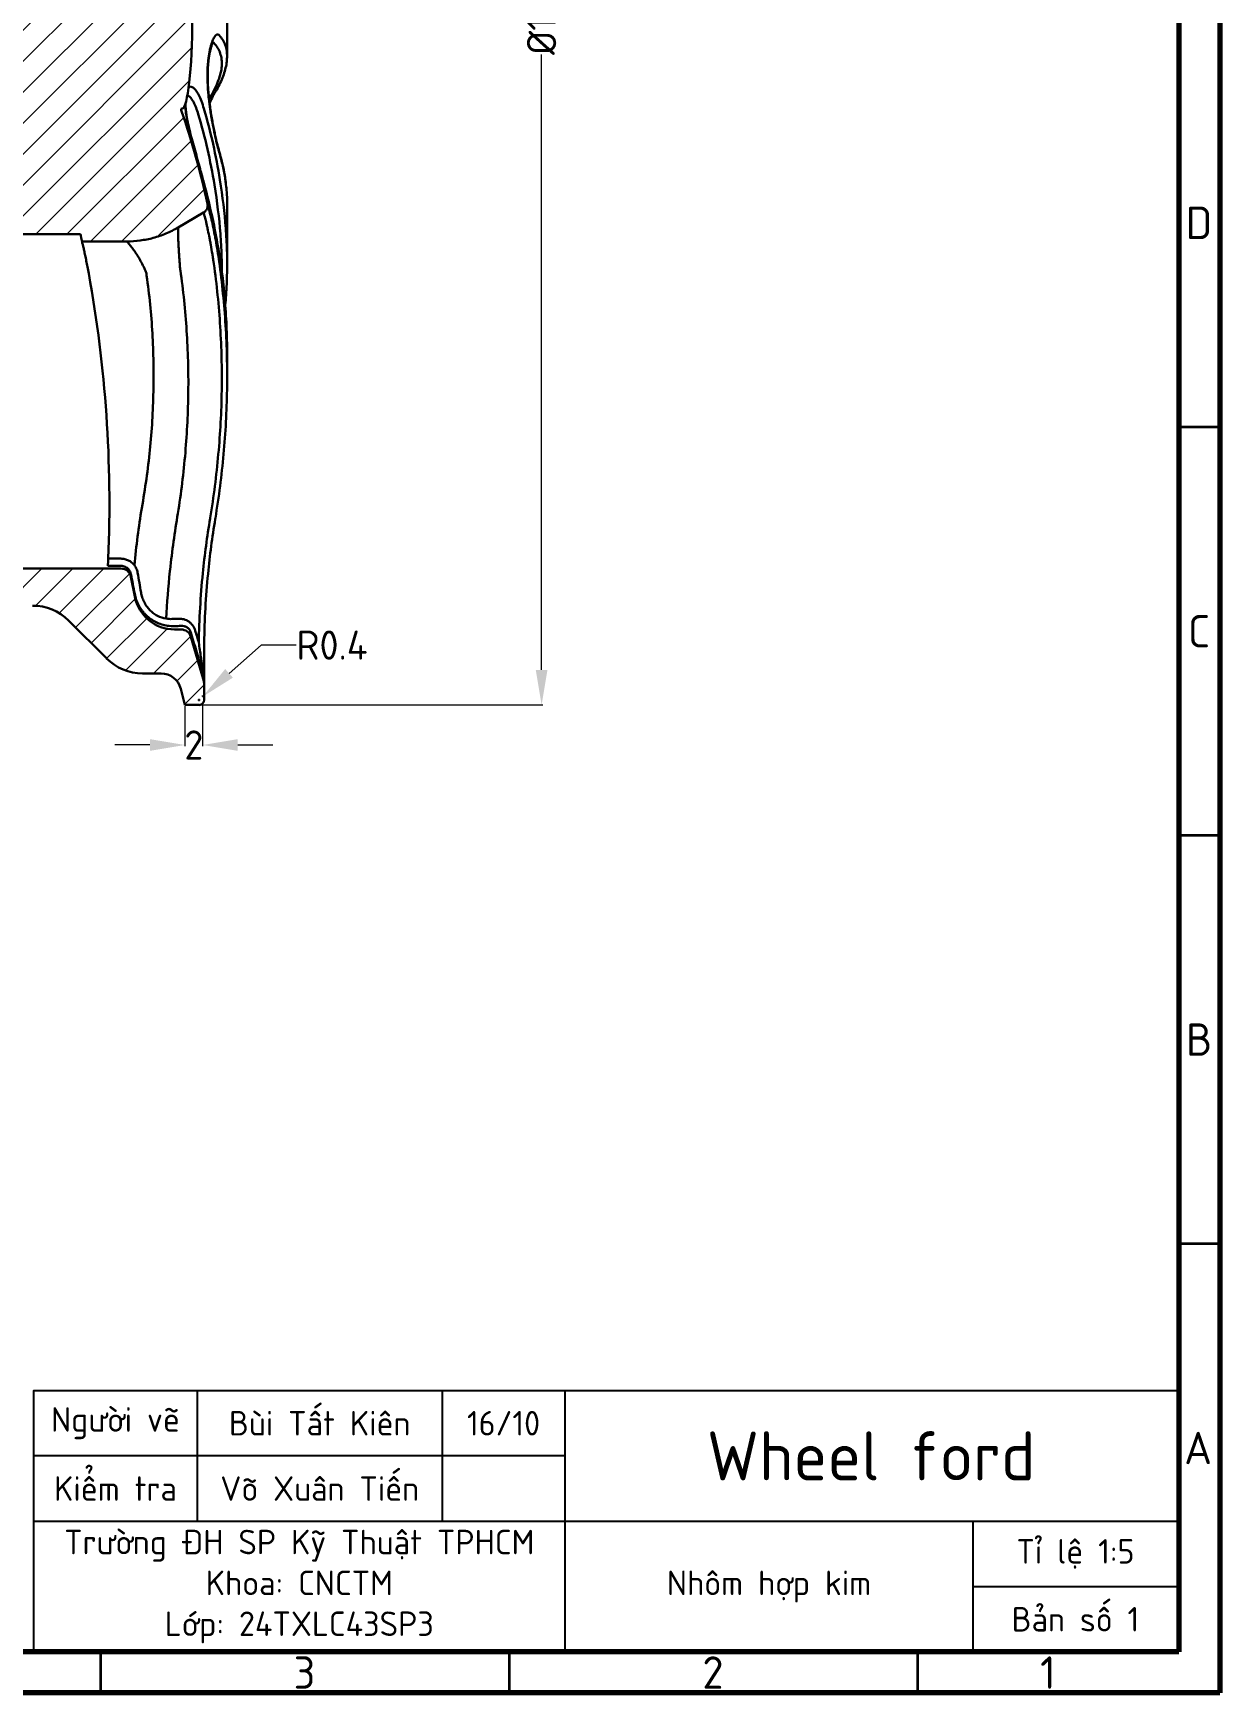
# Model space of a CAD drawing. Header units: inches. Extents: x 975 to 1816, y 133 to 420.
# Drawn here: x 1275.2 to 1376.9, y 132.9 to 275.2 of the extents above; entities that cross this region are included whole.
import ezdxf

# ---------------------------------------------------------------- set-up
doc = ezdxf.new("R2010")
doc.units = ezdxf.units.IN
doc.header["$MEASUREMENT"] = 0
doc.linetypes.add('CENTER', pattern=[2, 1.25, -0.25, 0.25, -0.25])
doc.layers.get('0').update_dxf_attribs({"lineweight": 30})
doc.layers.add('Center', color=1, linetype='CENTER', lineweight=18)
doc.layers.add('Light continous', color=4, linetype='Continuous', lineweight=18)
doc.layers.add('FORMAT', color=7, linetype='Continuous')
doc.styles.add('TCVN', font='tcvn+7284-2003r.ttf', dxfattribs={"height": 2.5})
doc.dimstyles.new('TCVN', dxfattribs={"dimtxt": 2.5, "dimasz": 3, "dimexe": 0.1, "dimexo": 0.0625, "dimgap": 0.09, "dimtad": 0, "dimtoh": 1, "dimdec": 0, "dimzin": 0, "dimdsep": 46, "dimtxsty": 'TCVN', "dimcen": 0.09, "dimclrd": 2, "dimclre": 2, "dimclrt": 1, "dimadec": 0, "dimazin": 0, "dimtfac": 1, "dimtdec": 0, "dimtofl": 0, "dimtmove": 0, "dimatfit": 3, "dimfxl": 1, "dimtolj": 1, "dimtzin": 0, "dimlwd": 18, "dimlwe": 18, "dimarcsym": 0})
pattern_1 = [(45, (475.5021, -64.7313), (-1.3258252, 1.3258252), [])]

# ---------------------------------------------------------------- blocks, each defined once
blk = doc.blocks.new('*D19')
at = {"layer": 'Center', "color": 2, "linetype": 'Continuous', "lineweight": 18, "transparency": 16777216}
for p, q in [((1288.3, 335.26), (1318.9, 335.26)), ((1318.8, 332.26), (1318.8, 279.52)), ((1318.8, 220.59), (1318.8, 273.34)), ((1288.3, 217.59), (1318.9, 217.59))]:
    blk.add_line(p, q, dxfattribs=at)
at = {"layer": 'Center', "color": 2, "transparency": 16777216}
for points in [[(1318.3, 332.26), (1319.3, 332.26), (1318.8, 335.26)], [(1318.3, 220.59), (1319.3, 220.59), (1318.8, 217.59)]]:
    blk.add_solid(points, dxfattribs=at)
at = {"layer": 'Defpoints', "color": 0, "transparency": 16777216}
for p in [(1288.24, 335.26), (1288.24, 217.59), (1318.8, 217.59)]:
    blk.add_point(p, dxfattribs=at)
at = {"layer": 'Center', "color": 1, "transparency": 16777216, "insert": (1318.8, 276.43), "char_height": 2.5, "attachment_point": 5, "rotation": 90, "style": 'TCVN'}
blk.add_mtext('\\A1;{\\fTCVN 7284|b0|i0|c163|p34;%%C118}', dxfattribs=at)
blk = doc.blocks.new('*D29')
at = {"layer": 'Center', "color": 2, "linetype": 'Continuous', "lineweight": 18, "transparency": 16777216}
for p, q in [((1289.76, 217.65), (1289.76, 214.06)), ((1288.24, 217.53), (1288.24, 214.06)), ((1285.24, 214.16), (1282.24, 214.16)), ((1292.76, 214.16), (1295.76, 214.16))]:
    blk.add_line(p, q, dxfattribs=at)
at = {"layer": 'Center', "color": 2, "transparency": 16777216}
for points in [[(1285.24, 214.66), (1285.24, 213.66), (1288.24, 214.16)], [(1292.76, 214.66), (1292.76, 213.66), (1289.76, 214.16)]]:
    blk.add_solid(points, dxfattribs=at)
at = {"layer": 'Defpoints', "color": 0, "transparency": 16777216}
for p in [(1289.76, 217.71), (1288.24, 217.59), (1289.76, 214.16)]:
    blk.add_point(p, dxfattribs=at)
at = {"layer": 'Center', "color": 1, "transparency": 16777216, "insert": (1289, 214.16), "char_height": 2.5, "attachment_point": 5, "style": 'TCVN'}
blk.add_mtext('\\A1;2', dxfattribs=at)
blk = doc.blocks.new('*D30')
at = {"layer": 'Center', "color": 2, "linetype": 'Continuous', "lineweight": 18, "transparency": 16777216}
for p, q in [((1294.76, 222.72), (1292.02, 220.3)), ((1297.76, 222.72), (1294.76, 222.72))]:
    blk.add_line(p, q, dxfattribs=at)
at = {"layer": 'Center', "color": 2, "lineweight": 18, "transparency": 16777216}
for p, q in [((1289.36, 218.02), (1289.54, 218.02)), ((1289.45, 217.93), (1289.45, 218.11))]:
    blk.add_line(p, q, dxfattribs=at)
at = {"layer": 'Center', "color": 2, "linetype": 'Continuous', "lineweight": 18, "transparency": 16777216}
blk.add_arc((1289.45, 218.02), 0.435, 8.2322, 54.7133, dxfattribs=at)
at = {"layer": 'Center', "color": 2, "transparency": 16777216}
blk.add_solid([(1291.69, 220.67), (1292.35, 219.93), (1289.77, 218.31)], dxfattribs=at)
at = {"layer": 'Defpoints', "color": 0, "transparency": 16777216}
for p in [(1289.45, 218.02), (1289.77, 218.31)]:
    blk.add_point(p, dxfattribs=at)
at = {"layer": 'Center', "color": 1, "transparency": 16777216, "insert": (1300.85, 222.72), "char_height": 2.5, "attachment_point": 5, "style": 'TCVN'}
blk.add_mtext('\\A1;R0.4', dxfattribs=at)

msp = doc.modelspace()

# ---------------------------------------------------------------- hatches: boundary and pattern name
at = {"layer": 'Light continous'}
h = msp.add_hatch(dxfattribs=at)
h.set_pattern_fill('ANSI31', color=3, scale=15)
h.set_pattern_definition(pattern_1)
edge = h.paths.add_edge_path()
edge.add_ellipse((1288, 276.43), major_axis=(0, -7.72), ratio=0.112695, start_angle=87.5807, end_angle=88.5984)
edge.add_ellipse((1288, 276.43), major_axis=(0, -7.72), ratio=0.112695, start_angle=88.5984, end_angle=90)
edge.add_ellipse((1288, 276.43), major_axis=(0, 7.72), ratio=0.112695, start_angle=270, end_angle=288.3732)
edge.add_ellipse((1288, 276.43), major_axis=(0, 7.72), ratio=0.112695, start_angle=288.3732, end_angle=301.4447)
edge.add_ellipse((1288, 276.43), major_axis=(0, 7.72), ratio=0.112695, start_angle=301.4447, end_angle=317.2046)
edge.add_ellipse((1288, 276.43), major_axis=(0, 7.72), ratio=0.112695, start_angle=317.2046, end_angle=317.9043)
edge.add_ellipse((1288, 276.43), major_axis=(0, 7.72), ratio=0.112695, start_angle=317.9043, end_angle=360)
edge.add_line((1288, 284.15), (1287.92, 284.18))
edge.add_arc((1288.61, 284.14), 0.696, 161.1173, 176.9288, ccw=False)
edge.add_arc((1219.29, 307.85), 72.57, 341.1173, 341.8621)
edge.add_spline(control_points=[(1288.25, 285.26), (1288.27, 285.33), (1288.29, 285.4), (1288.29, 285.55), (1288.27, 285.63), (1288.24, 285.73), (1288.22, 285.77), (1288.19, 285.83), (1288.17, 285.86), (1288.13, 285.92), (1288.1, 285.95), (1288.05, 286), (1288.02, 286.03), (1287.99, 286.05)], knot_values=[0, 0, 0, 0, 0.25, 0.25, 0.5, 0.5, 0.625, 0.625, 0.75, 0.75, 0.875, 0.875, 1, 1, 1, 1], degree=3, periodic=0)
edge.add_line((1287.99, 286.05), (1286.02, 287.42))
edge.add_line((1286.02, 287.42), (1284.62, 288.4))
edge.add_line((1284.62, 288.4), (1273.61, 288.4))
edge.add_line((1273.61, 288.4), (1273.61, 257.93))
edge.add_line((1273.61, 257.93), (1279.29, 257.93))
edge.add_spline(control_points=[(1279.29, 257.93), (1279.29, 257.93), (1279.4, 257.41), (1279.42, 257.32)], knot_values=[0.942535, 0.942535, 0.942535, 0.942535, 1, 1, 1, 1], degree=3, periodic=0)
edge.add_line((1279.42, 257.32), (1283.26, 257.32))
edge.add_spline(control_points=[(1283.26, 257.32), (1283.65, 257.32), (1284.03, 257.35), (1284.78, 257.45), (1285.16, 257.52), (1285.71, 257.67), (1285.9, 257.73), (1286.26, 257.85), (1286.44, 257.92), (1286.97, 258.14), (1287.32, 258.32), (1287.65, 258.51)], knot_values=[0, 0, 0, 0, 0.25, 0.25, 0.5, 0.5, 0.625, 0.625, 0.75, 0.75, 1, 1, 1, 1], degree=3, periodic=0)
edge.add_line((1287.65, 258.51), (1289.84, 259.79))
edge.add_spline(control_points=[(1289.84, 259.79), (1289.91, 259.83), (1289.96, 259.88), (1290.04, 259.96), (1290.06, 259.99), (1290.1, 260.05), (1290.12, 260.08), (1290.15, 260.15), (1290.16, 260.18), (1290.18, 260.25), (1290.18, 260.29), (1290.19, 260.36), (1290.19, 260.4), (1290.19, 260.47), (1290.18, 260.51), (1290.17, 260.54)], knot_values=[0, 0, 0, 0, 0.25, 0.25, 0.375, 0.375, 0.5, 0.5, 0.625, 0.625, 0.75, 0.75, 0.875, 0.875, 1, 1, 1, 1], degree=3, periodic=0)
edge.add_arc((1219.29, 245), 72.57, 12.3666, 18.8827)
edge.add_arc((1288.61, 268.71), 0.696, 183.0712, 198.8827, ccw=False)
edge.add_line((1287.92, 268.67), (1288, 268.71))
edge.add_ellipse((1288, 276.43), major_axis=(0, -7.72), ratio=0.112695, start_angle=0, end_angle=17.2419)
edge.add_ellipse((1288, 276.43), major_axis=(0, -7.72), ratio=0.112695, start_angle=17.2419, end_angle=19.2477)
edge.add_ellipse((1288, 276.43), major_axis=(0, -7.72), ratio=0.112695, start_angle=19.2477, end_angle=31.3469)
edge.add_ellipse((1288, 276.43), major_axis=(0, -7.72), ratio=0.112695, start_angle=31.3469, end_angle=40.1488)
edge.add_ellipse((1288, 276.43), major_axis=(0, -7.72), ratio=0.112695, start_angle=40.1488, end_angle=85.9161)
edge.add_ellipse((1288, 276.43), major_axis=(0, -7.72), ratio=0.112695, start_angle=85.9161, end_angle=87.5807)
h.paths.add_polyline_path([(1279.29, 294.93), (1273.61, 294.93), (1273.61, 293.73), (1279.03, 293.73, 0.002751)])
h = msp.add_hatch(dxfattribs=at)
h.set_pattern_fill('ANSI31', color=3, scale=15)
h.set_pattern_definition(pattern_1)
h.paths.add_polyline_path([(1234.08, 220.58), (1234.08, 217.59), (1235.32, 217.59), (1235.99, 219.21, -0.303643), (1237.6, 220.29), (1245.06, 220.29, 0.198912), (1248.14, 221.56), (1251.41, 224.83, -0.198912), (1254.48, 226.1), (1275.19, 226.1, -0.198912), (1278.27, 224.83), (1281.54, 221.56, 0.198912), (1284.61, 220.29), (1286.2, 220.29, -0.342027), (1287.88, 218.98), (1288.24, 217.59), (1289.45, 217.59, 0.414214), (1289.88, 218.02), (1289.88, 219.34, 0.071804), (1289.81, 219.83), (1288.75, 223.44, 0.332519), (1287.91, 224.06), (1287.36, 224.06, -0.3601), (1283.94, 226.89), (1283.62, 228.58, 0.3601), (1282.76, 229.28), (1242.78, 229.28, 0.414214)])

# ---------------------------------------------------------------- linework, layer by layer
at = {"color": 7, "linetype": 'Continuous', "lineweight": 70}
for p, q in [((1376.91, 419.93), (1376.91, 132.93)), ((1373.41, 416.43), (1373.41, 136.43)), ((1373.41, 136.43), (978.61, 136.43)), ((1376.91, 132.93), (975.11, 132.93))]:
    msp.add_line(p, q, dxfattribs=at)
for p, q in [((1291.86, 273.23), (1291.86, 279.63)), ((1288, 268.71), (1287.92, 268.67)), ((1288.43, 267.78), (1288.41, 267.84)), ((1291.15, 265.1), (1291.18, 264.97)), ((1291.86, 255.46), (1291.86, 260.64)), ((1287.65, 258.51), (1289.84, 259.79)), ((1273.61, 257.93), (1279.29, 257.93)), ((1283.26, 257.32), (1279.42, 257.32)), ((1291.86, 245.71), (1291.86, 247.69)), ((1242.78, 229.28), (1282.76, 229.28)), ((1282.76, 229.52), (1281.65, 229.52)), ((1281.67, 230.13), (1282.76, 230.13)), ((1283.62, 228.58), (1283.94, 226.89)), ((1281.54, 221.56), (1278.27, 224.83)), ((1287.36, 224.06), (1287.91, 224.06)), ((1288.75, 223.44), (1289.81, 219.83)), ((1289.88, 222.25), (1289.88, 219.34)), ((1286.2, 220.29), (1284.61, 220.29)), ((1289.81, 219.83), (1289.81, 220.21)), ((1289.88, 220.05), (1289.88, 219.73)), ((1289.88, 219.34), (1289.88, 218.02)), ((1288.24, 217.59), (1287.88, 218.98)), ((1289.45, 217.59), (1288.24, 217.59))]:
    msp.add_line(p, q)
at = {"color": 7, "linetype": 'Continuous', "lineweight": 35}
for p, q in [((1373.41, 241.43), (1376.91, 241.43)), ((1373.41, 206.43), (1376.91, 206.43)), ((1373.41, 171.43), (1376.91, 171.43)), ((1281.01, 136.43), (1281.01, 132.93)), ((1316.01, 136.43), (1316.01, 132.93)), ((1351.01, 136.43), (1351.01, 132.93))]:
    msp.add_line(p, q, dxfattribs=at)
at = {"flags": 128}
for points in [[(1290.31, 269.51), (1290.4, 269.68), (1290.4, 269.68), (1290.4, 269.68)], [(1288.43, 267.79), (1288.43, 267.79), (1288.41, 267.86)]]:
    msp.add_lwpolyline(points, dxfattribs=at)
for centre, radius, start, end in [((1288.61, 268.71), 0.696, 183.0712, 198.8827), ((1219.29, 245), 72.57, 12.3666, 18.8827), ((1282.76, 228.41), 0.87, 10.7843, 90), ((1287.36, 227.54), 3.48, 190.7843, 270), ((1275.19, 221.75), 4.35, 45, 90), ((1287.91, 223.19), 0.87, 16.4282, 90), ((1284.61, 224.64), 4.35, 225, 270), ((1286.2, 218.55), 1.74, 14.4717, 90), ((1289.85, 220.2), 0.0399, 116.7516, 160.9039), ((1288.14, 219.34), 1.74, 0, 16.4282), ((1289.56, 220.06), 0.318, 0.6824, 32.8872), ((1289.45, 218.02), 0.435, 270, 0)]:
    msp.add_arc(centre, radius, start, end)
msp.add_ellipse((1288, 276.43), major_axis=(0, -7.72), ratio=0.112695, start_param=0, end_param=1.570796)
for points, knots in [([(1291.18, 264.97), (1291.16, 265.04), (1291.13, 265.13), (1291.08, 265.3), (1291.06, 265.39), (1290.98, 265.68), (1290.93, 265.89), (1290.85, 266.24), (1290.83, 266.36), (1290.77, 266.61), (1290.75, 266.74), (1290.67, 267.13), (1290.61, 267.41), (1290.53, 267.85), (1290.51, 268), (1290.46, 268.3), (1290.43, 268.46), (1290.36, 268.93), (1290.32, 269.25), (1290.28, 269.66), (1290.27, 269.74), (1290.25, 269.91), (1290.25, 269.99), (1290.22, 270.24), (1290.21, 270.4), (1290.19, 270.73), (1290.19, 270.89), (1290.18, 271.22), (1290.17, 271.38), (1290.17, 271.85), (1290.18, 272.15), (1290.21, 272.57), (1290.23, 272.71), (1290.26, 272.98), (1290.27, 273.11), (1290.33, 273.47), (1290.37, 273.68), (1290.44, 273.98), (1290.46, 274.07), (1290.5, 274.2), (1290.51, 274.24), (1290.54, 274.32), (1290.55, 274.36), (1290.62, 274.54), (1290.67, 274.66), (1290.75, 274.81), (1290.78, 274.86), (1290.83, 274.93), (1290.86, 274.96), (1290.94, 275.04), (1290.99, 275.06), (1291.09, 275.06), (1291.13, 275.04), (1291.18, 274.99)], [0, 0, 0, 0, 0.03125, 0.03125, 0.0625, 0.0625, 0.125, 0.125, 0.15625, 0.15625, 0.1875, 0.1875, 0.25, 0.25, 0.28125, 0.28125, 0.3125, 0.3125, 0.375, 0.375, 0.390625, 0.390625, 0.40625, 0.40625, 0.4375, 0.4375, 0.46875, 0.46875, 0.5, 0.5, 0.5625, 0.5625, 0.59375, 0.59375, 0.625, 0.625, 0.6875, 0.6875, 0.71875, 0.71875, 0.734375, 0.734375, 0.75, 0.75, 0.8125, 0.8125, 0.84375, 0.84375, 0.875, 0.875, 0.9375, 0.9375, 1, 1, 1, 1]), ([(1291.18, 274.99), (1291.29, 274.86), (1291.5, 274.6), (1291.71, 274.15), (1291.82, 273.79), (1291.83, 273.56), (1291.83, 273.5)], [0, 0, 0, 0, 0.301494, 0.602989, 0.90627, 1, 1, 1, 1]), ([(1291.16, 265.11), (1291.14, 265.16), (1291.1, 265.32), (1291.02, 265.6), (1290.93, 265.96), (1290.84, 266.38), (1290.74, 266.84), (1290.64, 267.35), (1290.54, 267.88), (1290.45, 268.43), (1290.37, 268.99), (1290.3, 269.55), (1290.25, 270.1), (1290.21, 270.64), (1290.19, 271.16), (1290.19, 271.64), (1290.2, 272.1), (1290.23, 272.52), (1290.27, 272.92), (1290.33, 273.29), (1290.39, 273.63), (1290.47, 273.92), (1290.54, 274.17), (1290.6, 274.31), (1290.63, 274.37), (1290.63, 274.38)], [0, 0, 0, 0, 0.0278892, 0.0746421, 0.1183345, 0.16442, 0.21196, 0.2590759, 0.305565, 0.3513137, 0.3960911, 0.4387366, 0.4806491, 0.5214932, 0.5610912, 0.599435, 0.6367955, 0.6744218, 0.712989, 0.7527323, 0.79373, 0.8358489, 0.8786787, 0.9212376, 0.93257, 0.93257, 0.93257, 0.93257]), ([(1290.41, 269.7), (1290.56, 269.94), (1290.69, 270.19), (1290.92, 270.66), (1291.02, 270.88), (1291.27, 271.55), (1291.37, 271.96), (1291.4, 272.45), (1291.4, 272.55), (1291.4, 272.73), (1291.39, 272.83), (1291.36, 273.1), (1291.32, 273.27), (1291.15, 273.77), (1290.97, 274.07), (1290.72, 274.34)], [0, 0, 0, 0, 0.125, 0.125, 0.25, 0.25, 0.5, 0.5, 0.5625, 0.5625, 0.625, 0.625, 0.75, 0.75, 1, 1, 1, 1]), ([(1290.72, 274.34), (1290.72, 274.34), (1290.69, 274.37), (1290.66, 274.37), (1290.63, 274.38)], [0, 0, 0, 0, 0.000088, 1, 1, 1, 1]), ([(1291.83, 273.5), (1291.85, 273.39), (1291.87, 273.19), (1291.84, 272.96), (1291.83, 272.8)], [0, 0, 0, 0, 0.5809856, 1, 1, 1, 1]), ([(1290.75, 269.97), (1290.79, 270.04), (1290.97, 270.31), (1291.21, 270.77), (1291.47, 271.35), (1291.66, 271.92), (1291.79, 272.4), (1291.82, 272.69), (1291.83, 272.8)], [0, 0, 0, 0, 0.069418, 0.272306, 0.474893, 0.676398, 0.875552, 1, 1, 1, 1]), ([(1288.56, 270.52), (1288.57, 270.53), (1288.63, 270.59), (1288.78, 270.59), (1288.98, 270.49), (1289.2, 270.25), (1289.44, 269.87), (1289.66, 269.36), (1289.8, 268.92), (1289.87, 268.7)], [0, 0, 0, 0, 0.038413, 0.181194, 0.324148, 0.489067, 0.654009, 0.827052, 1, 1, 1, 1]), ([(1288.41, 267.86), (1288.37, 268.08), (1288.3, 268.5), (1288.27, 268.87), (1288.26, 269.05)], [0, 0, 0, 0, 0.4999553, 0.972999, 0.972999, 0.972999, 0.972999]), ([(1288.43, 267.79), (1288.42, 267.85), (1288.38, 268.07), (1288.33, 268.41), (1288.3, 268.8), (1288.28, 269.04), (1288.29, 269.13), (1288.29, 269.14)], [0, 0, 0, 0, 0.1047415, 0.4223351, 0.7006351, 0.9609066, 0.9703333, 0.9703333, 0.9703333, 0.9703333]), ([(1289.38, 268.23), (1289.38, 268.23), (1289.32, 268.43), (1289.2, 268.8), (1289, 269.25), (1288.79, 269.57), (1288.61, 269.77), (1288.5, 269.82), (1288.45, 269.83)], [0, 0, 0, 0, 0.000014, 0.214287, 0.435441, 0.641296, 0.852503, 1, 1, 1, 1]), ([(1290.35, 269.12), (1290.36, 269.15), (1290.44, 269.37), (1290.57, 269.65), (1290.72, 269.9), (1290.75, 269.97)], [0, 0, 0, 0, 0.092713, 0.746571, 1, 1, 1, 1]), ([(1288.57, 267.14), (1288.56, 267.19), (1288.49, 267.44), (1288.45, 267.66), (1288.41, 267.84)], [0, 0, 0, 0, 0.195221, 1, 1, 1, 1]), ([(1288.43, 267.77), (1288.43, 267.77), (1288.43, 267.78), (1288.43, 267.79), (1288.43, 267.79)], [0, 0, 0, 0, 0.636245, 1, 1, 1, 1]), ([(1288.58, 267.11), (1288.56, 267.2), (1288.51, 267.41), (1288.46, 267.62), (1288.44, 267.75), (1288.43, 267.77)], [0, 0, 0, 0, 0.384132, 0.858651, 1, 1, 1, 1]), ([(1290.77, 262.17), (1290.6, 263.19), (1290.4, 264.22), (1289.94, 266.24), (1289.67, 267.24), (1289.38, 268.23)], [0, 0, 0, 0, 0.5, 0.5, 1, 1, 1, 1]), ([(1289.87, 268.7), (1290.16, 267.7), (1290.42, 266.7), (1290.88, 264.66), (1291.07, 263.64), (1291.24, 262.6)], [0, 0, 0, 0, 0.5, 0.5, 1, 1, 1, 1]), ([(1289.87, 262.33), (1289.81, 262.52), (1289.71, 262.91), (1289.53, 263.58), (1289.33, 264.32), (1289.11, 265.12), (1288.89, 265.91), (1288.7, 266.59), (1288.61, 266.98), (1288.57, 267.14)], [0, 0, 0, 0, 0.133053, 0.266141, 0.426162, 0.586194, 0.74288, 0.899418, 1, 1, 1, 1]), ([(1291.75, 262.26), (1291.74, 262.36), (1291.7, 262.75), (1291.57, 263.47), (1291.38, 264.33), (1291.22, 264.88), (1291.15, 265.12)], [0, 0, 0, 0, 0.10264, 0.429586, 0.758157, 1, 1, 1, 1]), ([(1291.75, 262.2), (1291.74, 262.35), (1291.68, 262.87), (1291.5, 263.79), (1291.29, 264.58), (1291.18, 264.97)], [0, 0, 0, 0, 0.170521, 0.58526, 1, 1, 1, 1]), ([(1291.25, 255.84), (1291.08, 256.92), (1290.88, 258), (1290.42, 260.16), (1290.16, 261.24), (1289.87, 262.33)], [0, 0, 0, 0, 0.5, 0.5, 1, 1, 1, 1]), ([(1291.85, 260.65), (1291.85, 260.95), (1291.85, 261.45), (1291.78, 261.98), (1291.75, 262.2)], [0, 0, 0, 0, 0.5911017, 1, 1, 1, 1]), ([(1289.84, 259.79), (1289.91, 259.83), (1289.96, 259.88), (1290.04, 259.96), (1290.06, 259.99), (1290.1, 260.05), (1290.12, 260.08), (1290.15, 260.15), (1290.16, 260.18), (1290.18, 260.25), (1290.18, 260.29), (1290.19, 260.36), (1290.19, 260.4), (1290.19, 260.47), (1290.18, 260.51), (1290.17, 260.54)], [0, 0, 0, 0, 0.25, 0.25, 0.375, 0.375, 0.5, 0.5, 0.625, 0.625, 0.75, 0.75, 0.875, 0.875, 1, 1, 1, 1]), ([(1290.17, 260.54), (1290.17, 260.54), (1290.18, 260.51), (1290.21, 260.4), (1290.23, 260.36), (1290.25, 260.25), (1290.27, 260.19), (1290.32, 259.99), (1290.37, 259.82), (1290.44, 259.54), (1290.46, 259.44), (1290.5, 259.28), (1290.51, 259.23), (1290.54, 259.12), (1290.55, 259.06), (1290.61, 258.77), (1290.67, 258.52), (1290.75, 258.13), (1290.77, 257.99), (1290.83, 257.71), (1290.86, 257.57), (1290.93, 257.13), (1290.99, 256.83), (1291.08, 256.21), (1291.13, 255.89), (1291.18, 255.56)], [0, 0, 0, 0, 0.125, 0.125, 0.1875, 0.1875, 0.25, 0.25, 0.375, 0.375, 0.4375, 0.4375, 0.46875, 0.46875, 0.5, 0.5, 0.625, 0.625, 0.6875, 0.6875, 0.75, 0.75, 0.875, 0.875, 1, 1, 1, 1]), ([(1290.72, 255.4), (1290.72, 255.41), (1290.71, 255.43), (1290.71, 255.47), (1290.7, 255.52), (1290.68, 255.65), (1290.67, 255.75), (1290.64, 255.96), (1290.61, 256.1), (1290.55, 256.51), (1290.5, 256.77), (1290.43, 257.16), (1290.41, 257.29), (1290.36, 257.54), (1290.34, 257.66), (1290.27, 258.01), (1290.22, 258.22), (1290.16, 258.53), (1290.13, 258.63), (1290.09, 258.82), (1290.07, 258.91), (1290.01, 259.15), (1289.97, 259.3), (1289.93, 259.48), (1289.91, 259.53), (1289.89, 259.63), (1289.88, 259.67), (1289.85, 259.76), (1289.84, 259.79), (1289.84, 259.79)], [0, 0, 0, 0, 0.007812, 0.007812, 0.015625, 0.03125, 0.0625, 0.0625, 0.125, 0.125, 0.25, 0.25, 0.3125, 0.3125, 0.375, 0.375, 0.5, 0.5, 0.5625, 0.5625, 0.625, 0.625, 0.75, 0.75, 0.8125, 0.8125, 0.875, 0.875, 1, 1, 1, 1]), ([(1280, 254.57), (1279.97, 254.76), (1279.93, 254.95), (1279.88, 255.22), (1279.86, 255.31), (1279.83, 255.48), (1279.81, 255.57), (1279.76, 255.82), (1279.73, 255.98), (1279.68, 256.2), (1279.66, 256.27), (1279.63, 256.41), (1279.62, 256.47), (1279.58, 256.66), (1279.55, 256.77), (1279.52, 256.92), (1279.51, 256.96), (1279.49, 257.05), (1279.48, 257.08), (1279.45, 257.19), (1279.44, 257.24), (1279.43, 257.29), (1279.43, 257.3), (1279.42, 257.32), (1279.29, 257.93), (1279.29, 257.93)], [0, 0, 0, 0, 0.125, 0.125, 0.1875, 0.1875, 0.25, 0.25, 0.375, 0.375, 0.4375, 0.4375, 0.5, 0.5, 0.625, 0.625, 0.6875, 0.6875, 0.75, 0.75, 0.875, 0.875, 0.9375, 0.9375, 1, 1, 1, 1]), ([(1283.26, 257.32), (1283.65, 257.32), (1284.03, 257.35), (1284.78, 257.45), (1285.16, 257.52), (1285.71, 257.67), (1285.9, 257.73), (1286.26, 257.85), (1286.44, 257.92), (1286.97, 258.14), (1287.32, 258.32), (1287.65, 258.51)], [0, 0, 0, 0, 0.25, 0.25, 0.5, 0.5, 0.625, 0.625, 0.75, 0.75, 1, 1, 1, 1]), ([(1287.65, 258.51), (1287.65, 258.51), (1287.65, 258.48), (1287.65, 258.42), (1287.65, 258.4), (1287.65, 258.37), (1287.65, 258.35), (1287.65, 258.29), (1287.65, 258.25), (1287.65, 258.1), (1287.65, 257.98), (1287.66, 257.78), (1287.66, 257.71), (1287.66, 257.55), (1287.67, 257.47), (1287.68, 257.23), (1287.69, 257.05), (1287.7, 256.77), (1287.71, 256.67), (1287.72, 256.47), (1287.73, 256.37), (1287.75, 256.06), (1287.76, 255.85), (1287.79, 255.51), (1287.8, 255.4), (1287.81, 255.18), (1287.82, 255.06), (1287.83, 254.95)], [0, 0, 0, 0, 0.125, 0.125, 0.15625, 0.15625, 0.1875, 0.1875, 0.25, 0.25, 0.375, 0.375, 0.4375, 0.4375, 0.5, 0.5, 0.625, 0.625, 0.6875, 0.6875, 0.75, 0.75, 0.875, 0.875, 0.9375, 0.9375, 1, 1, 1, 1]), ([(1291.39, 254.77), (1291.39, 255.21), (1291.4, 256.29), (1291.33, 257.35), (1291.28, 257.97)], [0, 0, 0, 0, 0.410605, 1, 1, 1, 1]), ([(1291.74, 258.44), (1291.78, 257.81), (1291.86, 256.56), (1291.86, 254.64), (1291.81, 253.08), (1291.72, 252.15), (1291.69, 251.87)], [0, 0, 0, 0, 0.291548, 0.583096, 0.876355, 1, 1, 1, 1]), ([(1280, 254.57), (1279.97, 254.76), (1279.93, 254.95), (1279.88, 255.22), (1279.86, 255.31), (1279.83, 255.48), (1279.81, 255.57), (1279.76, 255.82), (1279.73, 255.98), (1279.68, 256.2), (1279.66, 256.27), (1279.63, 256.41), (1279.62, 256.47), (1279.58, 256.66), (1279.55, 256.77), (1279.52, 256.92), (1279.51, 256.96), (1279.49, 257.05), (1279.48, 257.08), (1279.45, 257.19), (1279.44, 257.24), (1279.43, 257.29), (1279.43, 257.3), (1279.42, 257.32), (1279.42, 257.32), (1279.42, 257.32)], [0, 0, 0, 0, 0.125, 0.125, 0.1875, 0.1875, 0.25, 0.25, 0.375, 0.375, 0.4375, 0.4375, 0.5, 0.5, 0.625, 0.625, 0.6875, 0.6875, 0.75, 0.75, 0.875, 0.875, 0.9375, 0.9375, 1, 1, 1, 1]), ([(1284.94, 254.57), (1284.9, 254.67), (1284.87, 254.76), (1284.79, 254.95), (1284.75, 255.04), (1284.62, 255.31), (1284.54, 255.48), (1284.4, 255.72), (1284.36, 255.8), (1284.27, 255.96), (1284.22, 256.03), (1284.09, 256.25), (1284, 256.38), (1283.87, 256.57), (1283.82, 256.62), (1283.74, 256.74), (1283.7, 256.79), (1283.58, 256.94), (1283.51, 257.03), (1283.42, 257.13), (1283.4, 257.17), (1283.35, 257.22), (1283.33, 257.25), (1283.3, 257.28), (1283.28, 257.3), (1283.27, 257.32), (1283.26, 257.32), (1283.26, 257.32)], [0, 0, 0, 0, 0.0625, 0.0625, 0.125, 0.125, 0.25, 0.25, 0.3125, 0.3125, 0.375, 0.375, 0.5, 0.5, 0.5625, 0.5625, 0.625, 0.625, 0.75, 0.75, 0.8125, 0.8125, 0.875, 0.875, 0.9375, 0.9375, 1, 1, 1, 1]), ([(1287.85, 254.84), (1287.97, 253.98), (1288.08, 253.12), (1288.26, 251.4), (1288.33, 250.53), (1288.5, 247.94), (1288.55, 246.2), (1288.52, 243.57), (1288.49, 242.7), (1288.41, 240.96), (1288.35, 240.09), (1288.13, 237.48), (1287.92, 235.74), (1287.64, 234.01)], [0, 0, 0, 0, 0.125, 0.125, 0.25, 0.25, 0.5, 0.5, 0.625, 0.625, 0.75, 0.75, 1, 1, 1, 1]), ([(1290.41, 233.64), (1290.56, 234.54), (1290.69, 235.45), (1290.92, 237.26), (1291.02, 238.17), (1291.27, 240.9), (1291.37, 242.72), (1291.4, 245), (1291.4, 245.45), (1291.4, 246.36), (1291.39, 246.82), (1291.36, 248.18), (1291.32, 249.09), (1291.15, 251.8), (1290.97, 253.6), (1290.72, 255.4)], [0, 0, 0, 0, 0.125, 0.125, 0.25, 0.25, 0.5, 0.5, 0.5625, 0.5625, 0.625, 0.625, 0.75, 0.75, 1, 1, 1, 1]), ([(1291.18, 255.56), (1291.43, 253.75), (1291.61, 251.93), (1291.78, 249.19), (1291.82, 248.28), (1291.85, 246.9), (1291.85, 246.44), (1291.86, 245.52), (1291.86, 245.06), (1291.82, 242.76), (1291.72, 240.92), (1291.47, 238.17), (1291.37, 237.25), (1291.14, 235.42), (1291, 234.5), (1290.85, 233.59)], [0, 0, 0, 0, 0.25, 0.25, 0.375, 0.375, 0.4375, 0.4375, 0.5, 0.5, 0.75, 0.75, 0.875, 0.875, 1, 1, 1, 1]), ([(1281.67, 230.13), (1281.84, 234.25), (1281.79, 238.36), (1281.24, 246.5), (1280.73, 250.55), (1280, 254.57)], [0, 0, 0, 0, 0.5, 0.5, 1, 1, 1, 1]), ([(1281.67, 230.13), (1281.84, 234.25), (1281.79, 238.36), (1281.24, 246.5), (1280.73, 250.55), (1280, 254.57)], [0, 0, 0, 0, 0.5, 0.5, 1, 1, 1, 1]), ([(1284.54, 234.47), (1284.84, 236.12), (1285.07, 237.78), (1285.32, 240.27), (1285.39, 241.11), (1285.49, 242.77), (1285.52, 243.61), (1285.58, 246.12), (1285.55, 247.78), (1285.36, 251.1), (1285.19, 252.75), (1284.96, 254.39)], [0, 0, 0, 0, 0.25, 0.25, 0.375, 0.375, 0.5, 0.5, 0.75, 0.75, 1, 1, 1, 1]), ([(1291.85, 247.72), (1291.85, 248.14), (1291.85, 249.31), (1291.79, 250.5), (1291.74, 251.26)], [0, 0, 0, 0, 0.360973, 1, 1, 1, 1]), ([(1281.65, 229.52), (1281.65, 229.52), (1281.65, 229.53), (1281.65, 229.55), (1281.65, 229.56), (1281.65, 229.6), (1281.65, 229.62), (1281.65, 229.66), (1281.65, 229.69), (1281.65, 229.74), (1281.66, 229.77), (1281.66, 229.84), (1281.66, 229.87), (1281.66, 229.94), (1281.66, 229.98), (1281.67, 230.05), (1281.67, 230.09), (1281.67, 230.13)], [0, 0, 0, 0, 0.125, 0.125, 0.25, 0.25, 0.375, 0.375, 0.5, 0.5, 0.625, 0.625, 0.75, 0.75, 0.875, 0.875, 1, 1, 1, 1]), ([(1281.65, 229.52), (1281.65, 229.52), (1281.65, 229.53), (1281.65, 229.55), (1281.65, 229.56), (1281.65, 229.6), (1281.65, 229.62), (1281.65, 229.66), (1281.65, 229.69), (1281.65, 229.74), (1281.66, 229.77), (1281.66, 229.84), (1281.66, 229.87), (1281.66, 229.94), (1281.66, 229.98), (1281.67, 230.05), (1281.67, 230.09), (1281.67, 230.13)], [0, 0, 0, 0, 0.125, 0.125, 0.25, 0.25, 0.375, 0.375, 0.5, 0.5, 0.625, 0.625, 0.75, 0.75, 0.875, 0.875, 1, 1, 1, 1]), ([(1282.76, 230.13), (1282.87, 230.13), (1282.98, 230.11), (1283.19, 230.06), (1283.3, 230.03), (1283.5, 229.93), (1283.59, 229.88), (1283.76, 229.74), (1283.84, 229.66), (1283.91, 229.57)], [0, 0, 0, 0, 0.25, 0.25, 0.5, 0.5, 0.75, 0.75, 1, 1, 1, 1]), ([(1283.44, 229.19), (1283.4, 229.24), (1283.35, 229.29), (1283.25, 229.37), (1283.19, 229.4), (1283.08, 229.46), (1283.02, 229.48), (1282.89, 229.51), (1282.83, 229.52), (1282.76, 229.52)], [0, 0, 0, 0, 0.25, 0.25, 0.5, 0.5, 0.75, 0.75, 1, 1, 1, 1]), ([(1286.97, 229.17), (1286.97, 229.17), (1286.97, 229.17), (1286.97, 229.17), (1286.96, 229.13), (1286.96, 229.09), (1286.95, 229.05)], [-0.000000261, -0.000000261, -0.000000261, -0.000000261, 0, 0, 0, 0.0006264447, 0.0006264447, 0.0006264447, 0.0006264447]), ([(1286.75, 224.38), (1286.58, 224.41), (1286.41, 224.44), (1286.09, 224.54), (1285.93, 224.61), (1285.69, 224.72), (1285.62, 224.76), (1285.47, 224.85), (1285.4, 224.9), (1285.18, 225.05), (1285.05, 225.16), (1284.86, 225.34), (1284.8, 225.41), (1284.68, 225.54), (1284.63, 225.61), (1284.47, 225.81), (1284.37, 225.96), (1284.25, 226.19), (1284.21, 226.27), (1284.14, 226.44), (1284.1, 226.52), (1284.02, 226.77), (1283.97, 226.94), (1283.94, 227.11)], [0, 0, 0, 0, 0.125, 0.125, 0.25, 0.25, 0.3125, 0.3125, 0.375, 0.375, 0.5, 0.5, 0.5625, 0.5625, 0.625, 0.625, 0.75, 0.75, 0.8125, 0.8125, 0.875, 0.875, 1, 1, 1, 1]), ([(1284.48, 227.23), (1284.51, 227.09), (1284.54, 226.95), (1284.61, 226.75), (1284.63, 226.69), (1284.68, 226.55), (1284.71, 226.49), (1284.81, 226.3), (1284.88, 226.18), (1285, 226.01), (1285.04, 225.95), (1285.13, 225.84), (1285.17, 225.79), (1285.32, 225.64), (1285.42, 225.54), (1285.64, 225.38), (1285.76, 225.3), (1286.12, 225.11), (1286.38, 225.03), (1286.64, 224.99)], [0, 0, 0, 0, 0.125, 0.125, 0.1875, 0.1875, 0.25, 0.25, 0.375, 0.375, 0.4375, 0.4375, 0.5, 0.5, 0.625, 0.625, 0.75, 0.75, 1, 1, 1, 1]), ([(1287.7, 224.98), (1287.86, 224.99), (1288.01, 224.97), (1288.23, 224.91), (1288.3, 224.88), (1288.44, 224.81), (1288.51, 224.77), (1288.64, 224.69), (1288.7, 224.64), (1288.81, 224.53), (1288.86, 224.47), (1288.96, 224.34), (1289, 224.27), (1289.07, 224.12), (1289.1, 224.05), (1289.12, 223.97)], [0, 0, 0, 0, 0.25, 0.25, 0.375, 0.375, 0.5, 0.5, 0.625, 0.625, 0.75, 0.75, 0.875, 0.875, 1, 1, 1, 1]), ([(1288.75, 223.8), (1288.73, 223.84), (1288.72, 223.89), (1288.67, 223.98), (1288.65, 224.02), (1288.59, 224.1), (1288.56, 224.13), (1288.49, 224.19), (1288.45, 224.22), (1288.37, 224.27), (1288.33, 224.29), (1288.25, 224.32), (1288.21, 224.34), (1288.08, 224.37), (1288, 224.38), (1287.91, 224.37)], [0, 0, 0, 0, 0.125, 0.125, 0.25, 0.25, 0.375, 0.375, 0.5, 0.5, 0.625, 0.625, 0.75, 0.75, 1, 1, 1, 1]), ([(1289.89, 222.92), (1289.88, 222.7), (1289.88, 222.48), (1289.88, 222.05), (1289.88, 221.83), (1289.88, 221.62)], [0, 0, 0, 0, 0.5, 0.5, 1, 1, 1, 1]), ([(1289.83, 220.23), (1289.82, 220.28), (1289.82, 220.33), (1289.8, 220.44), (1289.79, 220.49), (1289.77, 220.65), (1289.76, 220.75), (1289.71, 221.07), (1289.68, 221.28), (1289.64, 221.49)], [0, 0, 0, 0, 0.125, 0.125, 0.25, 0.25, 0.5, 0.5, 1, 1, 1, 1]), ([(1289.88, 220.6), (1289.88, 220.68), (1289.88, 220.78), (1289.88, 220.96), (1289.88, 221.06), (1289.88, 221.34), (1289.88, 221.53), (1289.88, 221.73)], [0, 0, 0, 0, 0.25, 0.25, 0.5, 0.5, 1, 1, 1, 1]), ([(1289.88, 221.41), (1289.88, 221.29), (1289.88, 221.18), (1289.88, 220.94), (1289.88, 220.82), (1289.88, 220.59), (1289.88, 220.48), (1289.88, 220.32), (1289.88, 220.26), (1289.88, 220.16), (1289.88, 220.11), (1289.88, 220.06)], [0, 0, 0, 0, 0.25, 0.25, 0.5, 0.5, 0.75, 0.75, 0.875, 0.875, 1, 1, 1, 1]), ([(1289.88, 220.05), (1289.88, 220.06), (1289.88, 220.06), (1289.88, 220.07), (1289.88, 220.08), (1289.88, 220.09), (1289.88, 220.1), (1289.88, 220.13), (1289.88, 220.16), (1289.88, 220.22), (1289.88, 220.26), (1289.88, 220.4), (1289.88, 220.5), (1289.88, 220.6)], [0, 0, 0, 0, 0.03125, 0.03125, 0.0625, 0.0625, 0.125, 0.125, 0.25, 0.25, 0.5, 0.5, 1, 1, 1, 1]), ([(1289.88, 219.74), (1289.88, 219.74), (1289.88, 219.74), (1289.88, 219.74), (1289.88, 219.74), (1289.88, 219.75), (1289.88, 219.75), (1289.88, 219.76), (1289.88, 219.76), (1289.88, 219.78), (1289.88, 219.79), (1289.88, 219.82), (1289.88, 219.84), (1289.88, 219.9), (1289.87, 219.94), (1289.86, 220.07), (1289.85, 220.15), (1289.83, 220.23)], [0, 0, 0, 0, 0.007812, 0.007812, 0.015625, 0.015625, 0.03125, 0.03125, 0.0625, 0.0625, 0.125, 0.125, 0.25, 0.25, 0.5, 0.5, 1, 1, 1, 1]), ([(1289.88, 220.06), (1289.88, 220), (1289.88, 219.95), (1289.88, 219.86), (1289.88, 219.84), (1289.88, 219.8), (1289.88, 219.78), (1289.88, 219.76), (1289.88, 219.76), (1289.88, 219.75), (1289.88, 219.74), (1289.88, 219.73)], [0, 0, 0, 0, 0.5, 0.5, 0.75, 0.75, 0.875, 0.875, 0.9375, 0.9375, 1, 1, 1, 1])]:
    msp.add_open_spline(points, degree=3, knots=knots)
for points in [[(1290.4, 269.68), (1290.4, 269.68), (1290.4, 269.69), (1290.41, 269.7)], [(1288.41, 267.84), (1288.41, 267.85), (1288.41, 267.86), (1288.41, 267.86)], [(1291.28, 257.97), (1291.18, 259.31), (1291, 260.71), (1290.77, 262.17)], [(1291.24, 262.6), (1291.47, 261.16), (1291.64, 259.77), (1291.74, 258.44)], [(1287.83, 254.95), (1287.83, 254.91), (1287.84, 254.88), (1287.85, 254.84)], [(1291.74, 251.26), (1291.64, 252.84), (1291.48, 254.37), (1291.25, 255.84)], [(1284.96, 254.39), (1284.95, 254.45), (1284.95, 254.51), (1284.94, 254.57)], [(1283.91, 229.57), (1284.07, 231.21), (1284.28, 232.84), (1284.54, 234.47)], [(1287.64, 234.01), (1287.36, 232.4), (1287.14, 230.79), (1286.97, 229.17)], [(1289.77, 228.89), (1289.93, 230.46), (1290.14, 232.02), (1290.4, 233.58)], [(1290.84, 233.52), (1290.58, 231.97), (1290.37, 230.41), (1290.22, 228.84)], [(1290.4, 233.58), (1290.4, 233.6), (1290.4, 233.62), (1290.41, 233.64)], [(1290.85, 233.59), (1290.84, 233.57), (1290.84, 233.54), (1290.84, 233.52)], [(1283.5, 229.11), (1283.48, 229.14), (1283.46, 229.16), (1283.44, 229.19)], [(1283.54, 229.03), (1283.53, 229.06), (1283.51, 229.08), (1283.5, 229.11)], [(1283.62, 228.8), (1283.6, 228.88), (1283.58, 228.96), (1283.54, 229.03)], [(1283.91, 229.57), (1283.94, 229.53), (1283.97, 229.48), (1284, 229.43)], [(1284, 229.43), (1284.03, 229.39), (1284.05, 229.35), (1284.07, 229.3)], [(1284.07, 229.3), (1284.13, 229.18), (1284.17, 229.05), (1284.19, 228.92)], [(1286.95, 229.05), (1286.81, 227.7), (1286.71, 226.34), (1286.64, 224.99)], [(1283.94, 227.11), (1283.83, 227.68), (1283.72, 228.24), (1283.62, 228.8)], [(1284.19, 228.92), (1284.29, 228.35), (1284.39, 227.79), (1284.48, 227.23)], [(1289.43, 222.93), (1289.46, 224.92), (1289.58, 226.91), (1289.77, 228.89)], [(1290.22, 228.84), (1290.03, 226.87), (1289.92, 224.9), (1289.89, 222.92)], [(1286.64, 224.99), (1286.81, 224.96), (1286.98, 224.95), (1287.14, 224.96)], [(1287.14, 224.96), (1287.33, 224.97), (1287.52, 224.97), (1287.7, 224.98)], [(1287.36, 224.35), (1287.15, 224.34), (1286.95, 224.35), (1286.75, 224.38)], [(1287.91, 224.37), (1287.73, 224.36), (1287.54, 224.35), (1287.36, 224.35)], [(1289.46, 221.4), (1289.22, 222.2), (1288.99, 223), (1288.75, 223.8)], [(1289.12, 223.97), (1289.23, 223.62), (1289.33, 223.28), (1289.43, 222.93)], [(1289.61, 221.69), (1289.55, 222.1), (1289.49, 222.52), (1289.43, 222.93)], [(1289.81, 220.21), (1289.7, 220.6), (1289.58, 221), (1289.46, 221.4)], [(1289.64, 221.49), (1289.63, 221.56), (1289.62, 221.62), (1289.61, 221.69)], [(1289.64, 221.49), (1289.64, 221.49), (1289.64, 221.49), (1289.64, 221.49)], [(1289.88, 221.62), (1289.88, 221.55), (1289.88, 221.48), (1289.88, 221.41)], [(1289.88, 219.74), (1289.88, 219.9), (1289.86, 220.06), (1289.81, 220.21)]]:
    msp.add_open_spline(points, degree=3)
at = {"layer": 'FORMAT'}
for p, q in [((1289.29, 158.83), (1289.29, 147.63)), ((1310.29, 158.83), (1310.29, 147.63)), ((1320.79, 158.83), (1320.79, 147.63)), ((1320.79, 158.83), (1373.29, 158.83)), ((1320.79, 153.23), (1275.29, 153.23)), ((1275.29, 147.63), (1373.29, 147.63)), ((1320.79, 147.63), (1320.79, 136.43)), ((1355.79, 136.43), (1355.79, 147.63)), ((1355.79, 142.03), (1373.29, 142.03))]:
    msp.add_line(p, q, dxfattribs=at)
msp.add_lwpolyline([(1275.29, 136.43), (1275.29, 158.83), (1320.79, 158.83)], dxfattribs=at)

# ---------------------------------------------------------------- texts
at = {"color": 7, "linetype": 'Continuous', "lineweight": 0, "char_height": 2.78, "attachment_point": 2, "style": 'TCVN'}
for s, insert in [('D', (1375.12, 260.3)), ('C', (1375.13, 225.3)), ('B', (1375.14, 190.3)), ('A', (1375.05, 155.3)), ('3', (1298.48, 136.05)), ('2', (1333.48, 136.05)), ('1', (1362.18, 136.05))]:
    msp.add_mtext(s, dxfattribs=dict(at, insert=insert))
at = {"layer": 'FORMAT', "attachment_point": 5, "style": 'TCVN'}
for s, insert, char_height, width in [('Ng{\\fTCVN 7284|b0|i0|c163|p34;ười vẽ}', (1282.29, 156.03), 2.1, 14), ('{\\fTCVN 7284|b0|i0|c163|p34;Bùi Tất Kiên}', (1299.79, 156.03), 2.1, 21), ('16/10', (1315.54, 156.03), 2.1, 10.5), ('Wheel ford', (1347.04, 153.23), 4.2, 52.5), ('K{\\fTCVN 7284|b0|i0|c163|p34;iểm tra}', (1282.29, 150.43), 2.1, 14), ('{\\fTCVN 7284|b0|i0|c163|p34;Võ Xuân Tiến}', (1299.79, 150.43), 2.1, 21), ('{\\fTCVN 7284|b0|i0|c163|p34;Trường ĐH SP Kỹ Thuật TPHCM\\PKhoa: CNCTM\\PLớp: 24TXLC43SP3}', (1298.04, 142.03), 2.1, 45.5), ('{\\fTCVN 7284|b0|i0|c163|p34;Tỉ lệ 1:}5', (1364.54, 144.83), 2.1, 17.5), ('Nh{\\fTCVN 7284|b0|i0|c163|p34;ôm hợp kim}', (1338.29, 142.03), 2.1, 35), ('{\\fTCVN 7284|b0|i0|c163|p34;Bản số }1', (1364.54, 139.23), 2.1, 17.5)]:
    msp.add_mtext(s, dxfattribs=dict(at, insert=insert, char_height=char_height, width=width))

# ---------------------------------------------------------------- dimensions: what is measured, and where the dimension line sits
at = {"layer": 'Center'}
dim = msp.add_linear_dim(base=(1318.8, 217.59), p1=(1288.24, 335.26), p2=(1288.24, 217.59), angle=90, text='{\\fTCVN 7284|b0|i0|c163|p34;%%C118}', dimstyle='TCVN', dxfattribs=at)
dim.commit()
dim.dimension.update_dxf_attribs({"geometry": '*D19', "text_midpoint": (1318.8, 276.43)})
dim = msp.add_radius_dim(center=(1289.45, 218.02), mpoint=(1289.77, 218.31), dimstyle='TCVN', override={"dimdec": 1}, dxfattribs=at)
dim.commit()
dim.dimension.update_dxf_attribs({"geometry": '*D30', "text_midpoint": (1300.85, 222.72), "dimtype": 164})
dim = msp.add_linear_dim(base=(1289.76, 214.16), p1=(1288.24, 217.59), p2=(1289.76, 217.71), dimstyle='TCVN', dxfattribs=at)
dim.commit()
dim.dimension.update_dxf_attribs({"geometry": '*D29', "text_midpoint": (1289, 214.16)})

doc.saveas('drawing.dxf')
